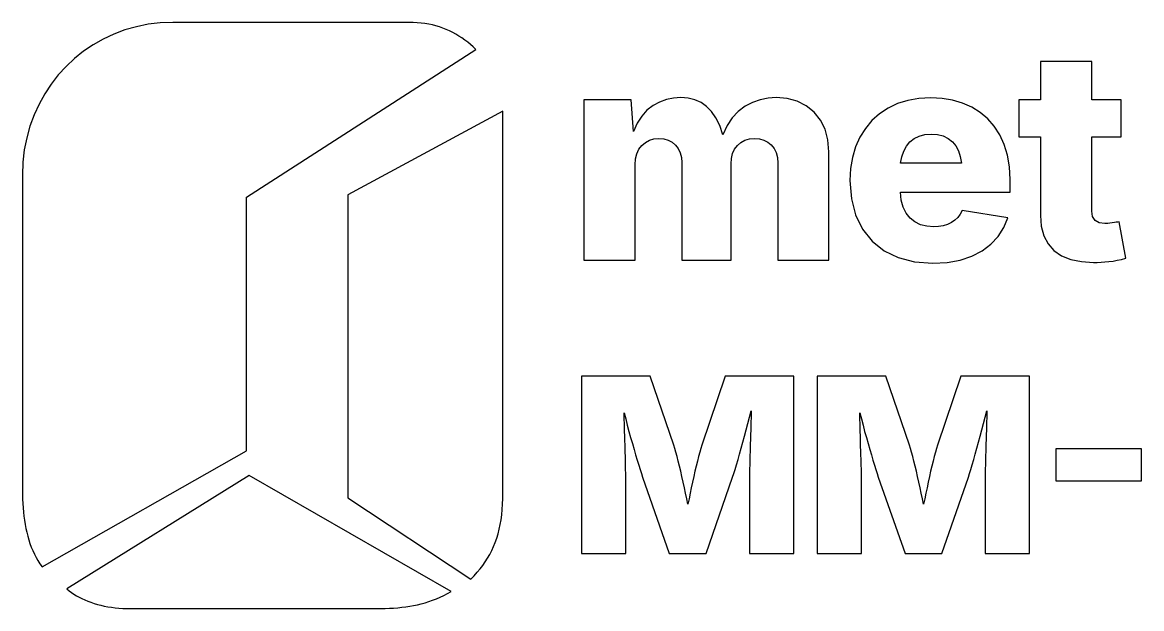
# Model space of a CAD drawing. Header units: metres. Extents: x 0.8 to 79.5, y 0.8 to 12.
# Drawn here: x 0.8 to 22.17, y 0.8 to 12 of the extents above; entities that cross this region are included whole.
import ezdxf

# ---------------------------------------------------------------- set-up
doc = ezdxf.new("R2010")
doc.units = ezdxf.units.M

msp = doc.modelspace()

# ---------------------------------------------------------------- linework, layer by layer
for p, q in [((3.43317, 11.9906), (3.2014, 11.9628)), ((3.67058, 12), (3.43317, 11.9906)), ((8.18823, 12), (3.67058, 12)), ((8.26517, 11.9986), (8.18823, 12)), ((8.3407, 11.9944), (8.26517, 11.9986)), ((8.41481, 11.9874), (8.3407, 11.9944)), ((8.48752, 11.9778), (8.41481, 11.9874)), ((8.55882, 11.9654), (8.48752, 11.9778)), ((2.54706, 11.7757), (2.34494, 11.6811)), ((2.75764, 11.8547), (2.54706, 11.7757)), ((2.976, 11.9173), (2.75764, 11.8547)), ((3.2014, 11.9628), (2.976, 11.9173)), ((8.62869, 11.9504), (8.55882, 11.9654)), ((8.69717, 11.9328), (8.62869, 11.9504)), ((8.76422, 11.9127), (8.69717, 11.9328)), ((8.82988, 11.8899), (8.76422, 11.9127)), ((8.8941, 11.8647), (8.82988, 11.8899)), ((8.95694, 11.837), (8.8941, 11.8647)), ((9.01834, 11.8069), (8.95694, 11.837)), ((9.07834, 11.7743), (9.01834, 11.8069)), ((9.13693, 11.7394), (9.07834, 11.7743)), ((2.15199, 11.5714), (1.96893, 11.4473)), ((2.34494, 11.6811), (2.15199, 11.5714)), ((9.19411, 11.7022), (9.13693, 11.7394)), ((9.24988, 11.6627), (9.19411, 11.7022)), ((9.30423, 11.6209), (9.24988, 11.6627)), ((9.35716, 11.5769), (9.30423, 11.6209)), ((9.40869, 11.5307), (9.35716, 11.5769)), ((1.96893, 11.4473), (1.79646, 11.3096)), ((5.08235, 8.65881), (9.45882, 11.4823)), ((9.45882, 11.4823), (9.40869, 11.5307)), ((1.63528, 11.1588), (1.48611, 10.9957)), ((1.79646, 11.3096), (1.63528, 11.1588)), ((21.2204, 11.2499), (20.2415, 11.2499)), ((20.2415, 11.2499), (20.2415, 10.5211)), ((21.2204, 10.5211), (21.2204, 11.2499)), ((1.48611, 10.9957), (1.34964, 10.8209)), ((1.34964, 10.8209), (1.22658, 10.6351)), ((1.22658, 10.6351), (1.11765, 10.4389)), ((12.4229, 10.5211), (11.5225, 10.5211)), ((11.5225, 10.5211), (11.5225, 7.45805)), ((12.4677, 9.91286), (12.4229, 10.5211)), ((12.9673, 10.4767), (12.8422, 10.4101)), ((13.097, 10.5242), (12.9673, 10.4767)), ((13.2316, 10.5527), (13.097, 10.5242)), ((13.3708, 10.5622), (13.2316, 10.5527)), ((13.5133, 10.5517), (13.3708, 10.5622)), ((13.6433, 10.5204), (13.5133, 10.5517)), ((13.7608, 10.4682), (13.6433, 10.5204)), ((14.8893, 10.5208), (14.7426, 10.4689)), ((15.0406, 10.5518), (14.8893, 10.5208)), ((15.1967, 10.5622), (15.0406, 10.5518)), ((15.407, 10.5449), (15.1967, 10.5622)), ((15.5975, 10.493), (15.407, 10.5449)), ((15.7681, 10.4065), (15.5975, 10.493)), ((17.7084, 10.5098), (17.5113, 10.4477)), ((17.9208, 10.547), (17.7084, 10.5098)), ((18.1487, 10.5594), (17.9208, 10.547)), ((18.3626, 10.5482), (18.1487, 10.5594)), ((18.5641, 10.5146), (18.3626, 10.5482)), ((18.7532, 10.4585), (18.5641, 10.5146)), ((20.2415, 10.5211), (19.8264, 10.5211)), ((19.8264, 10.5211), (19.8264, 9.81149)), ((21.7841, 10.5211), (21.2204, 10.5211)), ((21.7841, 9.81149), (21.7841, 10.5211)), ((1.11765, 10.4389), (1.02353, 10.2331)), ((9.97646, 10.3059), (7.01176, 8.70587)), ((9.97646, 3.01176), (9.97646, 10.3059)), ((12.7267, 10.322), (12.6259, 10.2098)), ((12.8422, 10.4101), (12.7267, 10.322)), ((13.8659, 10.3951), (13.7608, 10.4682)), ((13.9596, 10.2985), (13.8659, 10.3951)), ((14.043, 10.1759), (13.9596, 10.2985)), ((14.4697, 10.3003), (14.3557, 10.1776)), ((14.6007, 10.3964), (14.4697, 10.3003)), ((14.7426, 10.4689), (14.6007, 10.3964)), ((15.919, 10.2855), (15.7681, 10.4065)), ((16.0423, 10.1341), (15.919, 10.2855)), ((17.3297, 10.3608), (17.1657, 10.2516)), ((17.5113, 10.4477), (17.3297, 10.3608)), ((18.9298, 10.38), (18.7532, 10.4585)), ((19.0911, 10.2796), (18.9298, 10.38)), ((19.2341, 10.1581), (19.0911, 10.2796)), ((1.02353, 10.2331), (0.94493, 10.0182)), ((12.5395, 10.0734), (12.4677, 9.91286)), ((12.6259, 10.2098), (12.5395, 10.0734)), ((14.116, 10.0272), (14.043, 10.1759)), ((14.3557, 10.1776), (14.2587, 10.0284)), ((16.1304, 9.9567), (16.0423, 10.1341)), ((17.0215, 10.1228), (16.8972, 9.97423)), ((17.1657, 10.2516), (17.0215, 10.1228)), ((19.3589, 10.0153), (19.2341, 10.1581)), ((0.94493, 10.0182), (0.88258, 9.79509)), ((14.1786, 9.85258), (14.116, 10.0272)), ((14.2587, 10.0284), (14.1786, 9.85258)), ((16.1832, 9.75327), (16.1304, 9.9567)), ((16.8972, 9.97423), (16.7926, 9.806)), ((17.9261, 9.82895), (18.0348, 9.85695)), ((18.0348, 9.85695), (18.1571, 9.86627)), ((18.1571, 9.86627), (18.2779, 9.85712)), ((18.2779, 9.85712), (18.385, 9.82964)), ((19.4655, 9.85121), (19.3589, 10.0153)), ((19.5508, 9.66687), (19.4655, 9.85121)), ((0.88258, 9.79509), (0.83717, 9.56427)), ((12.5732, 9.57722), (12.629, 9.64983)), ((12.629, 9.64983), (12.6973, 9.70737)), ((12.6973, 9.70737), (12.7745, 9.74847)), ((12.7745, 9.74847), (12.8606, 9.77315)), ((12.8606, 9.77315), (12.9557, 9.78136)), ((12.9557, 9.78136), (13.048, 9.77356)), ((13.048, 9.77356), (13.1314, 9.75018)), ((13.1314, 9.75018), (13.2058, 9.71123)), ((13.2058, 9.71123), (13.2713, 9.65669)), ((13.2713, 9.65669), (13.3247, 9.58896)), ((14.4007, 9.57661), (14.4535, 9.64845)), ((14.4535, 9.64845), (14.5192, 9.70659)), ((14.5192, 9.70659), (14.5958, 9.74814)), ((14.5958, 9.74814), (14.6833, 9.77306)), ((14.6833, 9.77306), (14.7816, 9.78136)), ((14.7816, 9.78136), (14.8741, 9.77382)), ((14.8741, 9.77382), (14.958, 9.75122)), ((14.958, 9.75122), (15.0333, 9.71355)), ((15.0333, 9.71355), (15.1, 9.66081)), ((15.1, 9.66081), (15.1546, 9.59351)), ((16.2009, 9.52382), (16.1832, 9.75327)), ((16.7098, 9.62073), (16.6506, 9.42108)), ((16.7926, 9.806), (16.7098, 9.62073)), ((17.6295, 9.54128), (17.6816, 9.63571)), ((17.6816, 9.63571), (17.749, 9.71696)), ((17.749, 9.71696), (17.8308, 9.78229)), ((17.8308, 9.78229), (17.9261, 9.82895)), ((18.385, 9.82964), (18.4784, 9.78383)), ((18.4784, 9.78383), (18.5582, 9.71971)), ((18.5582, 9.71971), (18.6237, 9.63931)), ((18.6237, 9.63931), (18.6746, 9.54471)), ((19.6117, 9.4632), (19.5508, 9.66687)), ((19.8264, 9.81149), (20.2415, 9.81149)), ((20.2415, 9.81149), (20.2415, 8.31012)), ((21.2204, 8.39503), (21.2204, 9.81149)), ((21.2204, 9.81149), (21.7841, 9.81149)), ((0.83717, 9.56427), (0.8094, 9.32646)), ((12.5094, 9.39093), (12.5333, 9.49092)), ((12.5333, 9.49092), (12.5732, 9.57722)), ((13.3247, 9.58896), (13.3628, 9.51045)), ((13.3628, 9.51045), (13.3857, 9.42114)), ((13.3857, 9.42114), (13.3933, 9.32106)), ((14.3404, 9.4006), (14.363, 9.494)), ((14.363, 9.494), (14.4007, 9.57661)), ((15.1546, 9.59351), (15.1936, 9.51218)), ((15.1936, 9.51218), (15.217, 9.41679)), ((15.217, 9.41679), (15.2248, 9.30736)), ((16.2009, 7.45805), (16.2009, 9.52382)), ((16.6506, 9.42108), (16.6151, 9.20703)), ((17.5709, 9.31285), (17.5926, 9.43365)), ((17.5926, 9.43365), (17.6295, 9.54128)), ((18.6746, 9.54471), (18.7107, 9.4359)), ((18.7107, 9.4359), (18.7321, 9.31285)), ((19.6483, 9.24016), (19.6117, 9.4632)), ((0.8094, 9.32646), (0.79999, 9.08235)), ((12.5014, 9.27722), (12.5094, 9.39093)), ((12.5014, 7.45805), (12.5014, 9.27722)), ((13.3933, 9.32106), (13.3933, 7.45805)), ((14.3329, 9.29642), (14.3404, 9.4006)), ((14.3329, 7.45805), (14.3329, 9.29642)), ((15.2248, 9.30736), (15.2248, 7.45805)), ((16.6151, 9.20703), (16.6033, 8.97859)), ((18.7321, 9.31285), (17.5709, 9.31285)), ((19.6604, 8.99779), (19.6483, 9.24016)), ((0.79999, 9.08235), (0.79999, 3.05882)), ((16.6033, 8.97859), (16.6297, 8.62988)), ((19.6604, 8.75668), (19.6604, 8.99779)), ((5.08235, 3.81175), (5.08235, 8.65881)), ((7.01176, 8.70587), (7.01176, 2.91763)), ((16.6297, 8.62988), (16.7088, 8.32074)), ((17.5822, 8.60129), (17.5653, 8.75668)), ((17.5653, 8.75668), (19.6604, 8.75668)), ((17.619, 8.46661), (17.5822, 8.60129)), ((17.6755, 8.35265), (17.619, 8.46661)), ((17.7518, 8.25941), (17.6755, 8.35265)), ((18.7086, 8.33656), (18.6634, 8.27347)), ((18.7433, 8.40874), (18.7086, 8.33656)), ((19.6156, 8.26903), (18.7433, 8.40874)), ((21.236, 8.29076), (21.2204, 8.39503)), ((16.7088, 8.32074), (16.8407, 8.05113)), ((17.8447, 8.1869), (17.7518, 8.25941)), ((17.9506, 8.13513), (17.8447, 8.1869)), ((18.0697, 8.10405), (17.9506, 8.13513)), ((18.4665, 8.13914), (18.385, 8.11389)), ((18.5414, 8.1745), (18.4665, 8.13914)), ((18.6076, 8.21945), (18.5414, 8.1745)), ((18.6634, 8.27347), (18.6076, 8.21945)), ((19.5408, 8.08049), (19.6156, 8.26903)), ((20.2415, 8.31012), (20.2576, 8.10403)), ((21.2828, 8.21626), (21.236, 8.29076)), ((21.3608, 8.17157), (21.2828, 8.21626)), ((21.47, 8.15668), (21.3608, 8.17157)), ((21.4978, 8.15746), (21.47, 8.15668)), ((21.5307, 8.15976), (21.4978, 8.15746)), ((21.5686, 8.1636), (21.5307, 8.15976)), ((21.6116, 8.16901), (21.5686, 8.1636)), ((21.654, 8.17493), (21.6116, 8.16901)), ((21.6898, 8.18033), (21.654, 8.17493)), ((21.7192, 8.18521), (21.6898, 8.18033)), ((21.7421, 8.18956), (21.7192, 8.18521)), ((21.8683, 7.4937), (21.7421, 8.18956)), ((16.8407, 8.05113), (17.0254, 7.82109)), ((18.202, 8.0937), (18.0697, 8.10405)), ((18.2968, 8.09875), (18.202, 8.0937)), ((18.385, 8.11389), (18.2968, 8.09875)), ((19.2961, 7.76405), (19.4343, 7.91217)), ((19.4343, 7.91217), (19.5408, 8.08049)), ((20.2576, 8.10403), (20.306, 7.92415)), ((20.306, 7.92415), (20.3867, 7.77046)), ((17.0254, 7.82109), (17.2562, 7.6371)), ((19.1261, 7.63614), (19.2961, 7.76405)), ((20.3867, 7.77046), (20.4995, 7.64297)), ((17.2562, 7.6371), (17.5264, 7.50568)), ((17.5264, 7.50568), (17.8361, 7.42682)), ((18.7051, 7.45944), (18.928, 7.53307)), ((18.928, 7.53307), (19.1261, 7.63614)), ((20.4995, 7.64297), (20.6437, 7.54289)), ((20.6437, 7.54289), (20.8179, 7.47142)), ((21.7862, 7.47229), (21.8683, 7.4937)), ((11.5225, 7.45805), (12.5014, 7.45805)), ((13.3933, 7.45805), (14.3329, 7.45805)), ((15.2248, 7.45805), (16.2009, 7.45805)), ((17.8361, 7.42682), (18.1852, 7.40053)), ((18.1852, 7.40053), (18.4575, 7.41527)), ((18.4575, 7.41527), (18.7051, 7.45944)), ((20.8179, 7.47142), (21.0223, 7.42853)), ((21.0223, 7.42853), (21.2568, 7.41423)), ((21.2568, 7.41423), (21.3266, 7.41525)), ((21.3266, 7.41525), (21.3985, 7.41833)), ((21.3985, 7.41833), (21.4725, 7.42348)), ((21.4725, 7.42348), (21.5485, 7.43068)), ((21.5485, 7.43068), (21.6264, 7.44078)), ((21.6264, 7.44078), (21.7056, 7.45465)), ((21.7056, 7.45465), (21.7862, 7.47229)), ((12.7888, 5.24089), (11.4767, 5.24089)), ((11.4767, 5.24089), (11.4767, 1.85239)), ((13.2421, 3.92186), (12.7888, 5.24089)), ((14.2178, 5.24089), (13.7717, 3.92186)), ((15.5323, 5.24089), (14.2178, 5.24089)), ((15.5323, 1.85239), (15.5323, 5.24089)), ((17.2899, 5.24089), (15.9778, 5.24089)), ((15.9778, 5.24089), (15.9778, 1.85239)), ((17.7432, 3.92186), (17.2899, 5.24089)), ((18.7189, 5.24089), (18.2728, 3.92186)), ((20.0334, 5.24089), (18.7189, 5.24089)), ((20.0334, 1.85239), (20.0334, 5.24089)), ((12.2928, 4.43042), (12.2902, 4.54271)), ((12.2902, 4.54271), (12.3204, 4.42354)), ((14.6863, 4.46071), (14.7164, 4.58138)), ((14.7164, 4.58138), (14.7139, 4.46654)), ((16.7938, 4.43042), (16.7913, 4.54271)), ((16.7913, 4.54271), (16.8215, 4.42354)), ((19.1873, 4.46071), (19.2175, 4.58138)), ((19.2175, 4.58138), (19.215, 4.46654)), ((12.2956, 4.31644), (12.2928, 4.43042)), ((12.2987, 4.20073), (12.2956, 4.31644)), ((12.3204, 4.42354), (12.3514, 4.30479)), ((12.3514, 4.30479), (12.3831, 4.18648)), ((14.6236, 4.21851), (14.6553, 4.33975)), ((14.6553, 4.33975), (14.6863, 4.46071)), ((14.7111, 4.34943), (14.7079, 4.23003)), ((14.7139, 4.46654), (14.7111, 4.34943)), ((16.7967, 4.31644), (16.7938, 4.43042)), ((16.7998, 4.20073), (16.7967, 4.31644)), ((16.8215, 4.42354), (16.8524, 4.30479)), ((16.8524, 4.30479), (16.8841, 4.18648)), ((19.1247, 4.21851), (19.1564, 4.33975)), ((19.1564, 4.33975), (19.1873, 4.46071)), ((19.2121, 4.34943), (19.209, 4.23003)), ((19.215, 4.46654), (19.2121, 4.34943)), ((12.3022, 4.08333), (12.2987, 4.20073)), ((12.309, 3.85506), (12.3022, 4.08333)), ((12.3831, 4.18648), (12.4155, 4.06857)), ((12.4155, 4.06857), (12.4479, 3.95323)), ((14.5588, 3.97766), (14.5912, 4.09698)), ((14.5912, 4.09698), (14.6236, 4.21851)), ((14.7045, 4.10835), (14.6977, 3.87155)), ((14.7079, 4.23003), (14.7045, 4.10835)), ((16.8032, 4.08333), (16.7998, 4.20073)), ((16.8067, 3.96713), (16.8032, 4.08333)), ((16.8841, 4.18648), (16.9165, 4.06857)), ((16.9165, 4.06857), (16.949, 3.95323)), ((19.0598, 3.97766), (19.0923, 4.09698)), ((19.0923, 4.09698), (19.1247, 4.21851)), ((19.2056, 4.10835), (19.1987, 3.87155)), ((19.209, 4.23003), (19.2056, 4.10835)), ((12.3153, 3.64326), (12.309, 3.85506)), ((12.4479, 3.95323), (12.4796, 3.84258)), ((13.2607, 3.85948), (13.2421, 3.92186)), ((13.2806, 3.78827), (13.2607, 3.85948)), ((13.7532, 3.85941), (13.7333, 3.78799)), ((13.7717, 3.92186), (13.7532, 3.85941)), ((14.4962, 3.75308), (14.5271, 3.86304)), ((14.5271, 3.86304), (14.5588, 3.97766)), ((14.6977, 3.87155), (14.6914, 3.65239)), ((16.8133, 3.7471), (16.8067, 3.96713)), ((16.949, 3.95323), (16.9807, 3.84258)), ((17.7617, 3.85948), (17.7432, 3.92186)), ((17.7816, 3.78827), (17.7617, 3.85948)), ((18.2542, 3.85941), (18.2343, 3.78799)), ((18.2728, 3.92186), (18.2542, 3.85941)), ((18.9972, 3.75308), (19.0282, 3.86304)), ((19.0282, 3.86304), (19.0598, 3.97766)), ((19.1987, 3.87155), (19.1925, 3.65239)), ((22.1727, 3.85138), (20.5337, 3.85138)), ((20.5337, 3.85138), (20.5337, 3.23962)), ((22.1727, 3.23962), (22.1727, 3.85138)), ((1.17647, 1.59999), (5.08235, 3.81175)), ((12.3179, 3.54626), (12.3153, 3.64326)), ((12.4796, 3.84258), (12.5105, 3.7366)), ((12.5105, 3.7366), (12.5407, 3.63531)), ((12.5407, 3.63531), (12.5694, 3.54094)), ((13.3018, 3.70825), (13.2806, 3.78827)), ((13.3244, 3.61943), (13.3018, 3.70825)), ((13.712, 3.70761), (13.6894, 3.61829)), ((13.7333, 3.78799), (13.712, 3.70761)), ((14.4372, 3.54968), (14.4659, 3.64783)), ((14.4659, 3.64783), (14.4962, 3.75308)), ((14.6914, 3.65239), (14.6888, 3.55226)), ((16.8163, 3.64326), (16.8133, 3.7471)), ((16.819, 3.54626), (16.8163, 3.64326)), ((16.9807, 3.84258), (17.0116, 3.7366)), ((17.0116, 3.7366), (17.0418, 3.63531)), ((17.0418, 3.63531), (17.0704, 3.54094)), ((17.8029, 3.70825), (17.7816, 3.78827)), ((17.8255, 3.61943), (17.8029, 3.70825)), ((18.2131, 3.70761), (18.1905, 3.61829)), ((18.2343, 3.78799), (18.2131, 3.70761)), ((18.9382, 3.54968), (18.967, 3.64783)), ((18.967, 3.64783), (18.9972, 3.75308)), ((19.1925, 3.65239), (19.1898, 3.55226)), ((12.3197, 3.45879), (12.3179, 3.54626)), ((12.3209, 3.38083), (12.3197, 3.45879)), ((12.5694, 3.54094), (12.5956, 3.45566)), ((12.5956, 3.45566), (12.6195, 3.37947)), ((13.3477, 3.52434), (13.3244, 3.61943)), ((13.3712, 3.42555), (13.3477, 3.52434)), ((13.3949, 3.32306), (13.3712, 3.42555)), ((13.6429, 3.42384), (13.6197, 3.32149)), ((13.6662, 3.52277), (13.6429, 3.42384)), ((13.6894, 3.61829), (13.6662, 3.52277)), ((14.3859, 3.38196), (14.4105, 3.46106)), ((14.4105, 3.46106), (14.4372, 3.54968)), ((14.6869, 3.4622), (14.6858, 3.38225)), ((14.6888, 3.55226), (14.6869, 3.4622)), ((16.8208, 3.45879), (16.819, 3.54626)), ((16.8219, 3.38083), (16.8208, 3.45879)), ((17.0704, 3.54094), (17.0967, 3.45566)), ((17.0967, 3.45566), (17.1205, 3.37947)), ((17.8488, 3.52434), (17.8255, 3.61943)), ((17.8723, 3.42555), (17.8488, 3.52434)), ((17.8959, 3.32306), (17.8723, 3.42555)), ((18.144, 3.42384), (18.1207, 3.32149)), ((18.1672, 3.52277), (18.144, 3.42384)), ((18.1905, 3.61829), (18.1672, 3.52277)), ((18.8869, 3.38196), (18.9115, 3.46106)), ((18.9115, 3.46106), (18.9382, 3.54968)), ((19.188, 3.4622), (19.1869, 3.38225)), ((19.1898, 3.55226), (19.188, 3.4622)), ((5.12941, 3.34117), (1.64705, 1.17647)), ((8.98822, 1.12941), (5.12941, 3.34117)), ((12.3213, 3.31239), (12.3209, 3.38083)), ((12.3213, 1.85239), (12.3213, 3.31239)), ((12.6195, 3.37947), (12.6409, 3.31239)), ((12.6409, 3.31239), (13.1538, 1.85239)), ((13.4186, 3.21687), (13.3949, 3.32306)), ((13.4422, 3.10973), (13.4186, 3.21687)), ((13.5964, 3.21574), (13.5735, 3.10907)), ((13.6197, 3.32149), (13.5964, 3.21574)), ((13.8576, 1.85239), (14.3634, 3.31239)), ((14.3634, 3.31239), (14.3859, 3.38196)), ((14.6858, 3.38225), (14.6854, 3.31239)), ((14.6854, 3.31239), (14.6854, 1.85239)), ((16.8223, 3.31239), (16.8219, 3.38083)), ((16.8223, 1.85239), (16.8223, 3.31239)), ((17.1205, 3.37947), (17.142, 3.31239)), ((17.142, 3.31239), (17.6549, 1.85239)), ((17.9197, 3.21687), (17.8959, 3.32306)), ((17.9433, 3.10973), (17.9197, 3.21687)), ((18.0974, 3.21574), (18.0746, 3.10907)), ((18.1207, 3.32149), (18.0974, 3.21574)), ((18.3587, 1.85239), (18.8644, 3.31239)), ((18.8644, 3.31239), (18.8869, 3.38196)), ((19.1869, 3.38225), (19.1865, 3.31239)), ((19.1865, 3.31239), (19.1865, 1.85239)), ((20.5337, 3.23962), (22.1727, 3.23962)), ((0.79999, 3.05882), (0.80071, 2.97447)), ((9.97505, 2.90091), (9.97646, 3.01176)), ((13.4652, 3.00426), (13.4422, 3.10973)), ((13.4875, 2.9005), (13.4652, 3.00426)), ((13.5514, 3.00398), (13.53, 2.90044)), ((13.5735, 3.10907), (13.5514, 3.00398)), ((17.9662, 3.00426), (17.9433, 3.10973)), ((17.9886, 2.9005), (17.9662, 3.00426)), ((18.0524, 3.00398), (18.031, 2.90044)), ((18.0746, 3.10907), (18.0524, 3.00398)), ((0.80071, 2.97447), (0.80292, 2.89091)), ((0.80292, 2.89091), (0.80666, 2.8082)), ((0.80666, 2.8082), (0.81204, 2.72639)), ((7.01176, 2.91763), (9.3647, 1.3647)), ((9.96359, 2.69119), (9.97076, 2.79411)), ((9.97076, 2.79411), (9.97505, 2.90091)), ((13.5093, 2.79845), (13.4875, 2.9005)), ((13.53, 2.90044), (13.5093, 2.79845)), ((18.0104, 2.79845), (17.9886, 2.9005)), ((18.031, 2.90044), (18.0104, 2.79845)), ((0.81204, 2.72639), (0.81911, 2.64558)), ((0.81911, 2.64558), (0.82794, 2.56583)), ((0.82794, 2.56583), (0.83862, 2.4872)), ((9.94043, 2.49632), (9.95349, 2.592)), ((9.95349, 2.592), (9.96359, 2.69119)), ((0.83862, 2.4872), (0.8512, 2.40977)), ((0.8512, 2.40977), (0.86574, 2.33363)), ((9.90527, 2.31485), (9.92436, 2.40399)), ((9.92436, 2.40399), (9.94043, 2.49632)), ((0.86574, 2.33363), (0.88234, 2.25882)), ((0.88234, 2.25882), (0.90106, 2.18541)), ((0.90106, 2.18541), (0.92197, 2.11349)), ((9.82941, 2.0647), (9.85782, 2.14537)), ((9.85782, 2.14537), (9.8831, 2.2287)), ((9.8831, 2.2287), (9.90527, 2.31485)), ((0.92197, 2.11349), (0.94513, 2.04314)), ((0.94513, 2.04314), (0.97063, 1.9744)), ((0.97063, 1.9744), (0.99852, 1.90735)), ((9.763, 1.91058), (9.79781, 1.9865)), ((9.79781, 1.9865), (9.82941, 2.0647)), ((0.99852, 1.90735), (1.02888, 1.84206)), ((1.02888, 1.84206), (1.0618, 1.77861)), ((1.0618, 1.77861), (1.09731, 1.71707)), ((1.09731, 1.71707), (1.13551, 1.65752)), ((9.63896, 1.69484), (9.68361, 1.76494)), ((9.68361, 1.76494), (9.72495, 1.83679)), ((9.72495, 1.83679), (9.763, 1.91058)), ((11.4767, 1.85239), (12.3213, 1.85239)), ((13.1538, 1.85239), (13.8576, 1.85239)), ((14.6854, 1.85239), (15.5323, 1.85239)), ((15.9778, 1.85239), (16.8223, 1.85239)), ((17.6549, 1.85239), (18.3587, 1.85239)), ((19.1865, 1.85239), (20.0334, 1.85239)), ((1.13551, 1.65752), (1.17647, 1.59999)), ((9.48474, 1.49341), (9.53957, 1.55925)), ((9.53957, 1.55925), (9.59096, 1.62634)), ((9.59096, 1.62634), (9.63896, 1.69484)), ((9.3647, 1.3647), (9.42647, 1.4286)), ((9.42647, 1.4286), (9.48474, 1.49341)), ((1.64705, 1.17647), (1.69046, 1.14188)), ((1.69046, 1.14188), (1.73595, 1.10875)), ((1.73595, 1.10875), (1.78348, 1.07709)), ((1.78348, 1.07709), (1.83302, 1.04695)), ((8.84695, 1.05157), (8.91763, 1.08879)), ((8.91763, 1.08879), (8.98822, 1.12941)), ((1.83302, 1.04695), (1.88455, 1.01837)), ((1.88455, 1.01837), (1.93802, 0.99138)), ((1.93802, 0.99138), (1.99339, 0.966)), ((1.99339, 0.966), (2.05063, 0.94229)), ((2.05063, 0.94229), (2.10971, 0.92029)), ((2.10971, 0.92029), (2.17058, 0.89999)), ((2.17058, 0.89999), (2.23322, 0.88147)), ((2.23322, 0.88147), (2.29759, 0.86475)), ((2.29759, 0.86475), (2.36366, 0.84985)), ((8.19609, 0.84573), (8.27058, 0.85881)), ((8.27058, 0.85881), (8.34436, 0.87402)), ((8.34436, 0.87402), (8.4175, 0.89148)), ((8.4175, 0.89148), (8.49008, 0.91133)), ((8.49008, 0.91133), (8.56216, 0.93373)), ((8.56216, 0.93373), (8.63382, 0.95882)), ((8.63382, 0.95882), (8.70512, 0.98672)), ((8.70512, 0.98672), (8.77614, 1.01759)), ((8.77614, 1.01759), (8.84695, 1.05157)), ((2.36366, 0.84985), (2.43138, 0.83684)), ((2.43138, 0.83684), (2.50073, 0.82573)), ((2.50073, 0.82573), (2.57166, 0.81656)), ((2.57166, 0.81656), (2.64415, 0.80936)), ((2.64415, 0.80936), (2.71815, 0.80418)), ((2.71815, 0.80418), (2.79364, 0.80104)), ((2.79364, 0.80104), (2.87057, 0.79999)), ((2.87057, 0.79999), (7.48235, 0.79999)), ((7.48235, 0.79999), (7.56636, 0.80037)), ((7.56636, 0.80037), (7.64903, 0.80159)), ((7.64903, 0.80159), (7.73042, 0.8038)), ((7.73042, 0.8038), (7.81062, 0.80714)), ((7.81062, 0.80714), (7.88969, 0.81175)), ((7.88969, 0.81175), (7.96771, 0.81778)), ((7.96771, 0.81778), (8.04474, 0.82536)), ((8.04474, 0.82536), (8.12083, 0.83462)), ((8.12083, 0.83462), (8.19609, 0.84573))]:
    msp.add_line(p, q)

doc.saveas('drawing.dxf')
